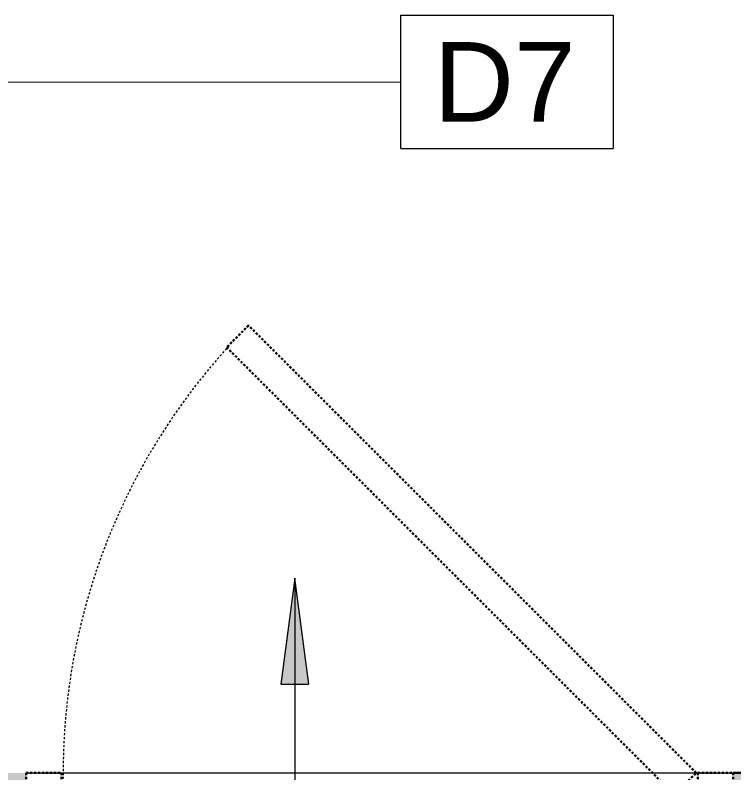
# Model space of a CAD drawing. Header units: inches. Extents: x -1176 to 1545, y -2552 to 978.
# Drawn here: x 1121.21 to 1161.86, y 113.89 to 156.78 of the extents above; entities that cross this region are included whole.
import ezdxf

# ---------------------------------------------------------------- set-up
doc = ezdxf.new("R2010")
doc.units = ezdxf.units.IN
doc.header["$MEASUREMENT"] = 0
doc.linetypes.add('Demolished', pattern=[0.1875, 0.125, -0.0625])
for name, color, linetype, lineweight in [('A-ANNO-KEYN', 231, 'Continuous', 9), ('A-DOOR', 31, 'Demolished', 9), ('A-DOOR-FRAM', 31, 'Demolished', 30), ('A-FLOR', 192, 'Continuous', 18), ('A-WALL', 113, 'Continuous', 18), ('A-WALL-PATT', 111, 'Continuous', 18)]:
    doc.layers.add(name, color=color, linetype=linetype, lineweight=lineweight)
doc.styles.add('Arial', font='arial.ttf', dxfattribs={"height": 4.5})

# ---------------------------------------------------------------- blocks, each defined once
blk = doc.blocks.new('Single Flush - D2 3_ X 8_-8252884-2nd Floor Demo')
at = {"layer": 'A-DOOR', "color": 250, "lineweight": 30}
for p, q in [((-7.417, 36.323), (-8.654, 35.086)), ((17.906, 11), (-7.417, 36.323)), ((-8.654, 35.086), (16.669, 9.763)), ((16.669, 9.763), (17.906, 11))]:
    blk.add_line(p, q, dxfattribs=at)
at = {"layer": 'A-DOOR', "color": 7}
blk.add_arc((17.906, 11), 35.812, 135, 180.5, dxfattribs=at)
at = {"layer": 'A-DOOR-FRAM', "color": 250}
for p, q in [((-20, 5.25), (-20, 11)), ((-20, 11), (-18, 11)), ((-18, 5.25), (-18, 11)), ((18, 5.25), (18, 11)), ((18, 11), (20, 11)), ((20, 5.25), (20, 11)), ((-20, 5.25), (-18, 5.25)), ((18, 5.25), (20, 5.25))]:
    blk.add_line(p, q, dxfattribs=at)
blk = doc.blocks.new('Keynote Tag - Keynote Number - Boxed-135510-2nd Floor Demo')
at = {"layer": 'A-ANNO-KEYN'}
for p, q in [((-0.125, -0.07924), (-0.125, 0.07812)), ((-0.125, 0.07812), (0.125, 0.07812)), ((0.125, 0.07812), (0.125, -0.07924)), ((-0.125, -0.07924), (0.125, -0.07924))]:
    blk.add_line(p, q, dxfattribs=at)

msp = doc.modelspace()

# ---------------------------------------------------------------- hatches: boundary and pattern name
at = {"layer": 'A-ANNO-KEYN'}
msp.add_hatch(color=256, dxfattribs=at).paths.add_polyline_path([(1137.029, 124.911), (1136.239, 118.911), (1137.819, 118.911)], flags=0)
at = {"layer": 'A-WALL-PATT'}
h = msp.add_hatch(color=7, dxfattribs=at)
h.paths.add_polyline_path([(1161.899, 91.893), (1263.737, 91.893), (1263.737, 113.893), (1161.899, 113.893)], flags=0)
h.paths.add_polyline_path([(1329.149, 91.893), (1329.149, 113.893), (1290.237, 113.893), (1290.237, 91.893), (1305.896, 91.893)], flags=0)
h.paths.add_polyline_path([(677.931, 91.893), (756.836, 91.893), (756.836, 113.893), (677.931, 113.893)], flags=0)
h.paths.add_polyline_path([(635.431, 91.893), (635.431, 113.893), (562.75, 113.893), (562.75, 91.893)], flags=0)
h.paths.add_polyline_path([(799.336, 91.893), (848.013, 91.893), (848.013, 113.893), (799.336, 113.893)], flags=0)
h.paths.add_polyline_path([(520.25, 91.893), (520.25, 113.893), (495.148, 113.893), (495.148, 91.893)], flags=0)
h.paths.add_polyline_path([(1121.829, 91.893), (1121.829, 113.893), (1049.399, 113.893), (1049.399, 91.893), (1118.3, 91.893)], flags=0)
h.paths.add_polyline_path([(923.836, 91.893), (923.836, 113.893), (890.513, 113.893), (890.513, 91.893)], flags=0)
h.paths.add_polyline_path([(966.336, 91.893), (1006.899, 91.893), (1006.899, 113.893), (966.336, 113.893)], flags=0)

# ---------------------------------------------------------------- linework, layer by layer
at = {"layer": 'A-ANNO-KEYN'}
for p, q in [((1114.191, 152.975), (1143.029, 153.002)), ((1137.029, 124.911), (1136.239, 118.911)), ((1137.819, 118.911), (1137.029, 124.911)), ((1137.029, 124.911), (1137.029, 77.224)), ((1136.239, 118.911), (1137.819, 118.911))]:
    msp.add_line(p, q, dxfattribs=at)
at = {"layer": 'A-FLOR'}
msp.add_line((1121.829, 113.893), (1161.829, 113.893), dxfattribs=at)
at = {"layer": 'A-WALL', "color": 8, "lineweight": 30}
msp.add_line((1161.829, 113.893), (1211.237, 113.893), dxfattribs=at)
at = {"layer": 'A-WALL', "color": 250, "linetype": 'Demolished', "lineweight": 30}
msp.add_line((1161.829, 113.893), (1161.829, 91.893), dxfattribs=at)

# ---------------------------------------------------------------- block references
at = {"layer": 'A-ANNO-KEYN', "xscale": 47.99999999999997, "yscale": 47.99999999999997, "zscale": 47.99999999999997}
msp.add_blockref('Keynote Tag - Keynote Number - Boxed-135510-2nd Floor Demo', (1149.029, 153.029), dxfattribs=at)
at = {"layer": 'A-DOOR', "color": 7}
msp.add_blockref('Single Flush - D2 3_ X 8_-8252884-2nd Floor Demo', (1141.829, 102.893), dxfattribs=at)

# ---------------------------------------------------------------- texts
at = {"layer": 'A-ANNO-KEYN', "insert": (1144.886, 155.255), "char_height": 4.5, "width": 9.8475, "attachment_point": 1, "style": 'Arial'}
msp.add_mtext('D7', dxfattribs=at)

doc.saveas('drawing.dxf')
